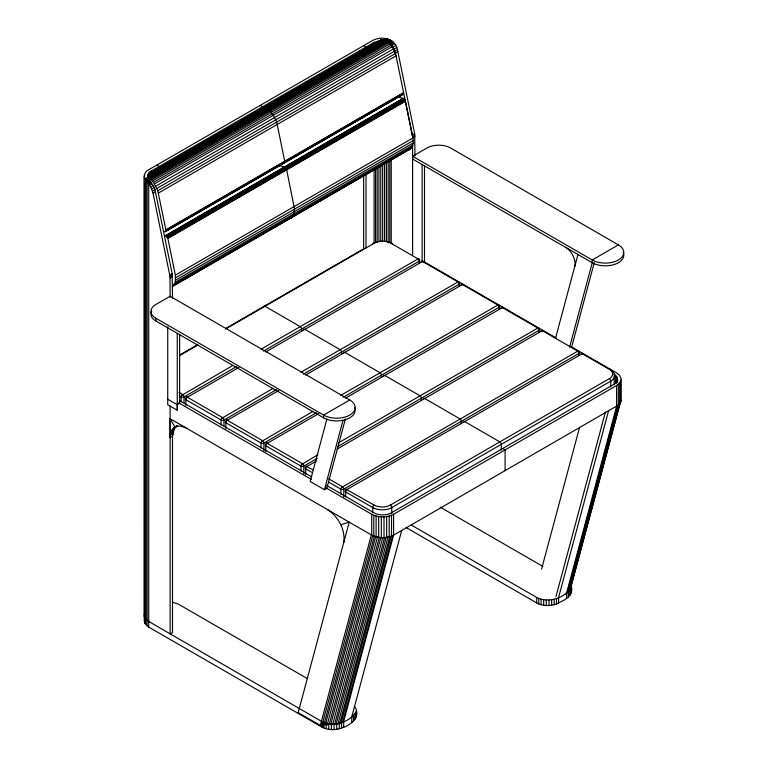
<?xml version="1.0" encoding="UTF-8"?>
<svg xmlns="http://www.w3.org/2000/svg" width="768" height="768" viewBox="0 0 768 768"><rect width="100%" height="100%" fill="white"/><g stroke="black" fill="none" stroke-linecap="round" stroke-linejoin="round"><path stroke-width="1.15" d="M354.835 706.771C361.373 717.034 350.592 725.453 341.606 728.016C335.261 730.387 327.83 730.224 321.802 727.018L148.733 627.101L144.73 623.098L144.73 618.47M356.227 711.331C350.122 722.362 333.216 727.555 321.802 721.526L147.149 620.544L147.149 181.978C143.203 178.502 143.434 171.936 148.723 169.757L371.722 41.011C381.504 35.002 396.72 38.669 397.862 51.619L414.662 133.747L414.989 155.942M159.187 166.464L159.187 168.835L159.187 166.464L156.806 165.091M170.122 437.76C169.91 432.73 172.387 427.536 177.293 425.664L174.278 428.765L172.502 436.387L170.122 437.76L170.122 418.742L371.722 535.133C378.413 538.627 386.899 538.627 393.59 535.133L618.25 405.158M172.502 436.387L172.502 431.635M167.741 326.774L167.741 404.746L177.254 410.227L177.254 404.736L179.635 403.373L179.635 334.282M363.638 249.139L363.638 174.931M366.019 248.112L366.019 173.914M374.102 243.446L374.102 169.248M374.102 44.784L374.102 42.384L380.765 40.426M375.542 242.736L375.542 168.538M377.165 242.16L377.165 167.962M378.912 241.738L378.912 167.539M380.765 241.488L380.765 166.09M382.656 241.402L382.656 164.803M384.547 241.488L384.547 163.699M386.4 241.133L386.4 161.942M388.147 242.88L388.147 161.338M389.77 242.525L389.77 159.878M389.77 44.89L389.77 42.499L385.958 40.656L388.579 39.149M391.219 243.005L391.219 160.272M412.608 255.552L412.608 145.334M263.597 108.269C267.859 104.237 276.893 120.202 277.2 124.474L284.717 161.203L284.602 162.634L283.68 163.171M570.365 589.133L620.803 400.733M144.384 613.891L144.384 616.685L147.149 620.544M150.499 178.992L388.138 41.798L385.008 39.629L380.429 40.253L147.715 174.634L147.955 176.947L153.514 182.41L157.776 190.742L165.898 229.805L165.782 231.235L164.554 231.715M175.373 282.25L175.373 275.146L167.866 238.464L165.533 235.565L403.162 98.371L405.494 101.261L413.002 137.952L413.357 142.906L411.254 148.368L172.291 286.627L175.373 282.25L413.002 145.056M402.182 94.522L403.421 94.042L403.536 92.611L165.898 229.805M343.594 543.082C345.926 530.112 338.285 516.576 327.514 509.616M326.909 419.002L310.166 481.478L324.432 489.715L326.813 488.342L345.408 418.915M324.432 489.715L343.037 420.288M374.342 536.275L323.299 726.768L320.314 725.424L371.357 534.922C378.144 538.512 386.736 538.474 393.61 535.142L343.498 722.179M321.744 726.154L372.787 535.651M325.277 724.886L375.696 536.698M327.043 725.299L377.472 537.11M329.184 724.435L379.296 537.408M330.71 724.579L380.832 537.542M332.63 724.637L382.742 537.6M334.522 724.57L384.634 537.533M336.048 724.416L386.17 537.379M337.891 724.109L388.003 537.082M339.638 723.686L389.76 536.659M340.992 723.264L391.114 536.227M342.547 722.64L392.669 535.613M351.581 717.514L401.693 530.477M555.648 337.795L577.978 254.486M569.606 347.184L592.243 262.723L592.243 259.978L618.384 244.877A18.49 10.675 0 0 1 618.384 259.978A18.49 10.675 0 0 1 592.243 259.978L412.608 156.269L412.608 159.014L592.243 262.723A18.49 10.675 0 0 0 614.41 264.461A18.49 10.675 0 0 0 623.251 252.595M571.67 346.973L594.307 262.502M541.574 569.165L579.629 427.162M555.946 596.678L605.443 411.955M558.413 598.099L608.525 411.062M566.179 594.586L616.608 406.397L616.589 385.526L619.67 382.982L621.053 379.987M567.293 592.886L617.414 405.85M568.368 591.994L618.49 404.957L620.746 401.222M569.107 591.206L619.229 404.17M573.437 575.664L574.368 572.198M576.528 564.115L578.074 558.346M578.698 556.032L581.165 546.797M581.789 544.493L584.266 535.258M584.88 532.944L587.357 523.709M587.971 521.395L588.902 517.939M589.526 515.626L590.448 512.16M591.072 509.856L591.994 506.39M592.618 504.086L593.539 500.621M594.163 498.307L595.094 494.842M595.709 492.538L596.64 489.072M597.254 486.768L598.186 483.302M598.8 480.989L600.346 475.219M600.97 472.906L603.446 463.67M604.061 461.366L604.992 457.901M605.606 455.587L606.538 452.131M607.152 449.818L608.083 446.352M610.253 438.269L611.174 434.813M613.344 426.73L614.275 423.264M616.435 415.181L617.366 411.715M619.526 403.642L620.458 400.176M569.53 591.35L620.87 400.128M411.312 525.053L536.707 597.446C548.131 603.475 565.037 598.282 571.133 587.251M406.128 527.549L536.707 602.938C542.736 606.144 550.176 606.307 556.522 603.946C563.981 600.134 574.464 596.381 571.133 585.696M617.702 379.824L616.618 382.166L614.208 384.154L391.219 512.899C385.978 515.635 379.334 515.635 374.102 512.899L326.294 485.299M616.589 406.387L619.67 403.843L621.053 400.848L621.053 378.432L619.67 375.437L616.589 372.902L570.864 346.502M182.304 395.021L233.126 365.309M222.24 418.08L273.072 388.368M262.157 441.13L312.989 411.408M302.102 464.189L317.866 454.714M342.038 487.248L578.189 350.899M374.102 42.384L151.104 171.13C141.667 177.168 155.606 184.502 155.366 191.616L172.176 273.744L172.502 298.339M379.67 40.81L380.429 40.253M291.11 218.026L293.472 215.491L294.547 209.107L286.675 169.862L284.678 167.088L278.611 165.427M391.21 41.146L391.747 40.762M147.648 174.787L381.504 39.763M147.6 174.989L382.09 39.6M147.562 175.248L382.704 39.494M148.118 174.979L153.274 172.003M156.365 170.218L162.547 166.646M164.611 165.456L171.83 161.28M173.894 160.09L175.949 158.899M178.013 157.709L181.104 155.923M183.168 154.733L185.232 153.542M188.323 151.757L190.387 150.566M192.451 149.376L194.515 148.186M197.606 146.4L199.67 145.21M201.725 144.019L208.944 139.853M211.008 138.662L217.19 135.091M219.254 133.901L222.346 132.115M224.41 130.925L226.474 129.734M228.538 128.544L231.629 126.758M233.693 125.568L235.757 124.378M237.811 123.187L240.912 121.402M242.966 120.211L245.03 119.021M247.094 117.83L250.186 116.045M252.25 114.854L254.314 113.664M256.378 112.474L258.432 111.283M261.533 109.498L263.587 108.307M264.624 107.712L267.715 105.926M270.806 104.141L276.998 100.57M279.053 99.379L286.272 95.213M288.336 94.022L295.555 89.856M297.619 88.666L299.674 87.475M302.774 85.69L304.829 84.499M306.893 83.309L308.957 82.118M312.048 80.333L314.112 79.142M316.176 77.952L323.395 73.776M325.45 72.586L336.797 66.038M338.861 64.848L340.915 63.658M342.979 62.467L346.07 60.682M348.134 59.491L350.198 58.301M352.262 57.11L355.354 55.325M357.418 54.134L359.482 52.944M361.536 51.754L364.637 49.968M366.691 48.778L368.755 47.587M371.846 45.802L373.91 44.611M375.974 43.421L378.038 42.23M147.61 175.526L383.242 39.485M147.821 176.573L385.008 39.629M144.979 178.867L147.754 177.274M384.73 40.454L387.504 38.851M148.579 177.379L386.218 40.186M145.43 179.53L148.051 178.013M149.299 177.936L386.928 40.742M148.445 178.79L145.882 180.269L145.882 619.344M387.11 41.002L389.674 39.514M150.192 178.704L387.821 41.51M146.458 180.998L148.896 179.587M388.186 41.443L390.624 40.032M147.034 181.795L149.472 180.384M389.117 42.029L391.555 40.618M151.43 179.923L389.059 42.72L393.466 48.902L396.019 55.872L158.381 193.075M147.782 181.68L147.149 181.978L147.744 182.669L150.125 181.296M389.77 42.499L392.438 41.395M147.744 182.669L148.33 183.408L150.701 182.035M152.41 181.008L390.038 43.814M390.067 42.768L390.739 43.45L393.12 42.077M151.104 182.602L148.723 183.974L148.733 627.101M390.739 43.45L391.219 43.968L393.59 42.595M153.514 182.41L391.152 45.216M148.33 183.408L149.597 185.155L151.978 183.782M391.219 43.968L392.083 45.158L394.464 43.786M154.531 183.878L392.16 46.685M170.122 297.312L170.045 276.662L152.995 192.989L150.749 187.027L153.13 185.654M414.902 135.293L412.531 136.666L395.482 52.992L393.235 47.03L395.616 45.658M155.827 186.096L393.466 48.902M151.718 188.995L154.09 187.622M394.205 48.989L396.576 47.616M152.467 190.992L154.848 189.619M156.922 188.4L394.56 51.206M394.954 50.995L397.334 49.622M152.995 192.989L155.366 191.616M395.482 52.992L397.862 51.619M157.776 190.742L395.414 53.549M165.955 230.218L403.594 93.014M165.955 230.592L403.594 93.398M165.59 231.12L403.536 93.744M165.782 231.235L403.421 94.042M165.149 231.744L403.248 94.272M165.859 235.69L403.488 98.486M166.195 235.882L403.824 98.678M166.522 236.131L404.15 98.938M166.829 236.438L404.458 99.245M167.117 236.803L404.746 99.6M167.366 237.197L405.005 99.994M167.587 237.61L405.216 100.416M167.75 238.032L405.379 100.838M167.866 238.464L405.494 101.261M169.795 275.117L172.176 273.744M412.291 135.12L414.662 133.747M170.045 276.662L172.416 275.29M170.122 278.141L172.502 276.768M175.373 275.146L414.989 136.771M175.728 277.709L413.357 140.515M175.728 280.099L413.357 142.906M174.662 284.093L412.291 146.89M172.771 286.051L411.254 148.368M412.608 156.269L426.874 148.032A16.81 9.706 0 0 1 450.643 148.032L618.384 244.877M179.558 355.094L197.146 344.947M226.099 328.224L363.638 248.822M179.827 355.45L198.077 344.918M225.446 329.117L374.467 243.072A11.434 6.595 0 0 1 390.634 243.072L417.744 258.72A2.016 1.162 -60 0 1 419.165 259.546A2.016 1.162 0 0 1 419.165 261.197L419.165 263.146M260.976 349.229L418.454 258.682M236.621 366.586L184.022 396.95A2.016 1.162 0 0 1 181.171 396.95L179.366 395.914M263.434 351.101L419.165 261.197A2.016 1.162 60 0 0 417.744 258.72L418.512 258.845M186.95 397.459L238.915 367.459M265.728 351.974L422.496 261.466L457.68 281.779A2.016 1.162 -60 0 1 459.101 282.605A2.016 1.162 0 0 1 459.101 284.256L459.101 286.205M170.122 418.742L174.998 427.181L177.379 425.808M173.242 428.362L175.622 426.989M171.907 430.138L174.278 428.765M170.918 432.336L173.299 430.963M170.323 434.899L172.704 433.526M300.912 372.288L458.39 281.731M276.557 389.645L223.958 420.01A2.016 1.162 0 0 1 221.107 420.01L185.923 399.696A2.016 1.162 0 0 1 185.923 398.054A2.016 1.162 60 0 1 187.354 397.229L222.538 417.542A2.016 1.162 60 0 1 223.958 420.01L223.958 425.866M303.37 374.16L459.101 284.256A2.016 1.162 60 0 0 457.68 281.779L458.448 281.904M226.877 420.499L278.842 390.499M305.654 375.024L462.413 284.515L497.597 304.829A2.016 1.162 -60 0 1 499.027 305.654A2.016 1.162 0 0 1 499.027 307.296L499.027 309.254M340.838 395.338L498.317 304.781M316.483 412.694L263.885 443.059A2.016 1.162 0 0 1 261.034 443.059L225.85 422.746A2.016 1.162 0 0 1 225.85 421.094A2.016 1.162 60 0 1 227.27 420.278L262.454 440.592A2.016 1.162 60 0 1 263.885 443.059L263.885 450.864M343.296 397.21L499.027 307.296A2.016 1.162 60 0 0 497.597 304.829L498.374 304.954M266.813 443.558L318.778 413.558M345.59 398.083L502.358 307.574L537.542 327.888A2.016 1.162 -60 0 1 538.963 328.714A2.016 1.162 0 0 1 538.963 330.355L538.963 332.314M349.747 399.974L323.606 415.075L155.856 318.23A16.81 9.706 0 0 1 155.856 304.502L170.122 296.266L349.747 399.974A18.49 10.675 0 0 1 349.747 415.075A18.49 10.675 0 0 1 323.597 415.075L323.606 417.811A18.49 10.675 0 0 0 346.166 419.424A18.49 10.675 0 0 0 354.374 407.184M338.496 442.81L538.253 327.84M317.232 458.381L303.821 466.118A2.016 1.162 0 0 1 300.97 466.118L265.786 445.805A2.016 1.162 0 0 1 265.786 444.154A2.016 1.162 60 0 1 267.206 443.338L302.4 463.651A2.016 1.162 60 0 1 303.821 466.118L303.821 473.923M337.853 446.467L538.963 330.355A2.016 1.162 60 0 0 537.542 327.888L538.31 328.013M306.758 466.618L316.435 461.03M337.056 449.126L542.294 330.634L577.478 350.947A2.016 1.162 -60 0 1 578.909 351.773A2.016 1.162 0 0 1 578.909 353.414L578.909 355.373M346.694 489.677L582.23 353.693L609.331 369.341A2.016 1.162 -60 0 1 610.656 369.59M346.378 489.408L374.189 505.094A11.434 6.595 0 0 0 390.355 505.094L609.331 378.672A11.434 6.595 0 0 0 609.331 369.341M325.997 487.872L371.722 514.272C378.413 517.766 386.899 517.766 393.59 514.272L616.589 385.526M174.998 427.181C178.752 425.136 183.264 426.346 186.768 428.352M408.336 150.048L409.92 149.434M340.723 524.755L349.21 522.134L298.166 712.627L320.314 725.424M186.576 397.354L187.354 397.229A2.016 1.162 -60 0 0 185.923 399.696L185.923 405.552M226.502 420.403L227.27 420.278A2.016 1.162 -60 0 0 225.85 422.746L225.85 428.602M266.438 443.462L267.206 443.338A2.016 1.162 -60 0 0 265.786 445.805L265.786 451.661M306.374 466.522L313.018 469.776M346.32 489.581L347.088 489.456A2.016 1.162 -60 0 0 345.667 491.923L345.667 496.8M186.634 397.181L187.354 397.229M226.56 420.23L227.27 420.278M266.496 443.29L267.206 443.338M306.442 466.349L307.152 466.397A2.016 1.162 -60 0 0 305.722 468.864L305.722 474.72M578.246 351.072L577.478 350.947A2.016 1.162 60 0 1 578.909 353.414L343.757 489.178A2.016 1.162 0 0 1 340.906 489.178L329.184 482.41M172.598 602.179L178.685 604.31L307.19 678.509M398.573 97.133L403.162 98.371M363.638 45.686L366.019 47.05M260.227 105.389L262.598 106.762L262.598 109.133M424.339 261.907L556.31 338.102M502.714 448.522L505.085 449.894L505.085 470.765M151.728 311.165A16.81 9.706 0 0 0 155.856 320.976L323.606 417.811M440.227 507.158L542.832 566.4M178.982 392.4L182.592 394.483A2.016 1.162 60 0 1 184.022 396.95L184.022 402.806M328.656 478.81L342.336 486.71A2.016 1.162 60 0 1 343.757 489.178L343.757 496.982M311.587 472.253L305.722 468.864A2.016 1.162 0 0 1 305.722 467.213A2.016 1.162 60 0 1 307.152 466.397M179.779 400.704L311.75 476.899M178.435 402.682L311.453 479.472M167.741 399.254L177.254 404.736M617.702 382.138L617.338 377.405L614.208 374.275L614.208 384.701M144.73 623.098L144.73 612.979L144.73 617.606L148.733 621.61M581.942 353.405L582.23 353.693A2.016 1.162 -60 0 1 583.661 354.518A2.016 1.162 0 0 0 583.238 354.326M541.997 330.346L542.294 330.634A2.016 1.162 -60 0 1 543.725 331.459A2.016 1.162 0 0 0 543.302 331.267M502.061 307.286L502.358 307.574A2.016 1.162 -60 0 1 503.779 308.4A2.016 1.162 0 0 0 503.366 308.218M462.125 284.227L462.413 284.515A2.016 1.162 -60 0 1 463.843 285.341A2.016 1.162 0 0 0 463.421 285.158M422.198 261.178L422.496 261.466A2.016 1.162 -60 0 1 423.917 262.291A2.016 1.162 0 0 0 423.504 262.109M388.147 41.808L389.059 42.72M392.083 45.158L393.235 47.03M149.597 185.155L150.749 187.027M422.496 261.149L422.496 261.466A2.016 1.162 60 0 0 421.066 262.291A2.016 1.162 0 0 1 421.968 261.994M620.592 381.523L620.592 402.384M619.67 382.982L619.67 403.843M618.317 384.336L618.317 405.197M617.338 377.405L617.338 382.042M616.618 376.262L616.618 383.213M615.562 375.206L615.562 383.318M610.762 386.995L610.762 381.139A13.45 7.766 0 0 0 612.019 371.002M582.23 353.376L582.23 353.693A2.016 1.162 60 0 0 580.81 354.518A2.016 1.162 0 0 1 581.712 354.211M570.672 588.778L570.672 594.269M569.75 590.246L569.75 595.738M568.397 591.59L568.397 597.082M566.669 592.781L566.669 598.272M558.586 597.446L558.586 602.938M556.522 598.454L556.522 603.946M554.179 599.232L554.179 604.723M551.654 599.76L551.654 605.251M548.995 600.029L548.995 605.52M546.298 600.029L546.298 605.52M543.648 599.76L543.648 605.251M542.294 330.317L542.294 330.634A2.016 1.162 60 0 0 540.864 331.459A2.016 1.162 0 0 1 541.776 331.152M541.114 599.232L541.114 604.723M538.781 598.454L538.781 603.946M536.707 597.446L536.707 602.938M502.358 307.258L502.358 307.574A2.016 1.162 60 0 0 500.928 308.4A2.016 1.162 0 0 1 501.83 308.093M501.274 450.211L501.274 444.355A2.016 1.162 60 0 0 499.843 441.888L464.659 421.574A2.016 1.162 60 0 0 463.344 421.824M462.413 284.198L462.413 284.515A2.016 1.162 60 0 0 460.992 285.341A2.016 1.162 0 0 1 461.894 285.034M461.338 423.638L461.338 421.296A2.016 1.162 60 0 0 459.907 418.829L424.723 398.515A2.016 1.162 60 0 0 423.398 398.774M424.493 165.533L424.493 262.685M422.122 164.506L422.122 260.986M421.392 400.579L421.392 398.237A2.016 1.162 60 0 0 419.971 395.77L384.787 375.456A2.016 1.162 60 0 0 383.462 375.715M393.59 514.272L393.59 535.133M391.786 513.427L391.786 507.571A2.016 1.162 60 0 0 390.355 505.094M391.526 515.27L391.526 536.131M389.194 516.048L389.194 536.909M386.659 516.576L386.659 537.446M384 516.854L384 537.715M381.456 377.52L381.456 375.178A2.016 1.162 60 0 0 380.026 372.71L344.842 352.397A2.016 1.162 60 0 0 343.526 352.666M381.312 516.854L381.312 537.715M378.653 516.576L378.653 537.446M376.118 516.048L376.118 536.909M373.786 515.27L373.786 536.131M372.768 512.256L372.768 507.571A2.016 1.162 -60 0 1 374.189 505.094M371.722 514.272L371.722 535.133M355.757 712.858L355.757 718.349M354.835 714.326L354.835 719.808M353.491 715.67L353.491 721.162M351.754 716.861L351.754 722.352M343.67 721.526L343.67 727.018M342.336 487.277L342.336 486.71A2.016 1.162 -60 0 0 340.906 489.178L340.906 494.054M341.606 722.525L341.606 728.016M341.53 354.47L341.53 352.128A2.016 1.162 60 0 0 340.109 349.661L304.925 329.347A2.016 1.162 60 0 0 303.6 329.616M339.274 723.302L339.274 728.794M336.739 723.84L336.739 729.331M334.08 724.109L334.08 729.6M331.392 724.109L331.392 729.6M328.733 723.84L328.733 729.331M326.198 723.302L326.198 728.794M323.866 722.525L323.866 728.016M321.802 721.526L321.802 727.018M302.4 464.218L302.4 463.651A2.016 1.162 -60 0 0 300.97 466.118L300.97 470.995M301.594 331.411L301.594 329.069A2.016 1.162 60 0 0 300.163 326.602L264.979 306.288A2.016 1.162 60 0 0 263.664 306.557M262.454 441.158L262.454 440.592A2.016 1.162 -60 0 0 261.034 443.059L261.034 447.936M222.538 418.109L222.538 417.542A2.016 1.162 -60 0 0 221.107 420.01L221.107 424.886M182.592 395.05L182.592 394.483A2.016 1.162 -60 0 0 181.171 396.95L181.171 401.837M177.254 333.466L177.254 410.227M172.502 431.318L172.502 632.582L170.122 633.955L170.122 405.994M155.856 318.23L155.856 320.976M151.104 171.13L151.104 173.53M149.875 171.965L149.875 174.355M148.877 172.896L148.877 175.296M147.955 176.947L147.955 179.299M146.995 620.419L146.995 625.91M145.651 619.066L145.651 624.557M144.95 178.829L144.95 618.048M144.384 174.672L144.384 616.685M144.202 176.074L144.259 621.562M609.331 378.672A2.016 1.162 60 0 1 610.762 381.139L391.786 507.571A13.45 7.766 0 0 1 372.768 507.571L345.667 491.923A2.016 1.162 0 0 1 345.667 490.272A2.016 1.162 60 0 1 347.088 489.456M373.046 243.898A2.016 1.162 60 0 1 374.467 243.072M390.634 243.072A2.016 1.162 -60 0 1 392.064 243.898M565.584 247.325A13.45 7.766 60 0 1 574.771 266.458"/></g></svg>
